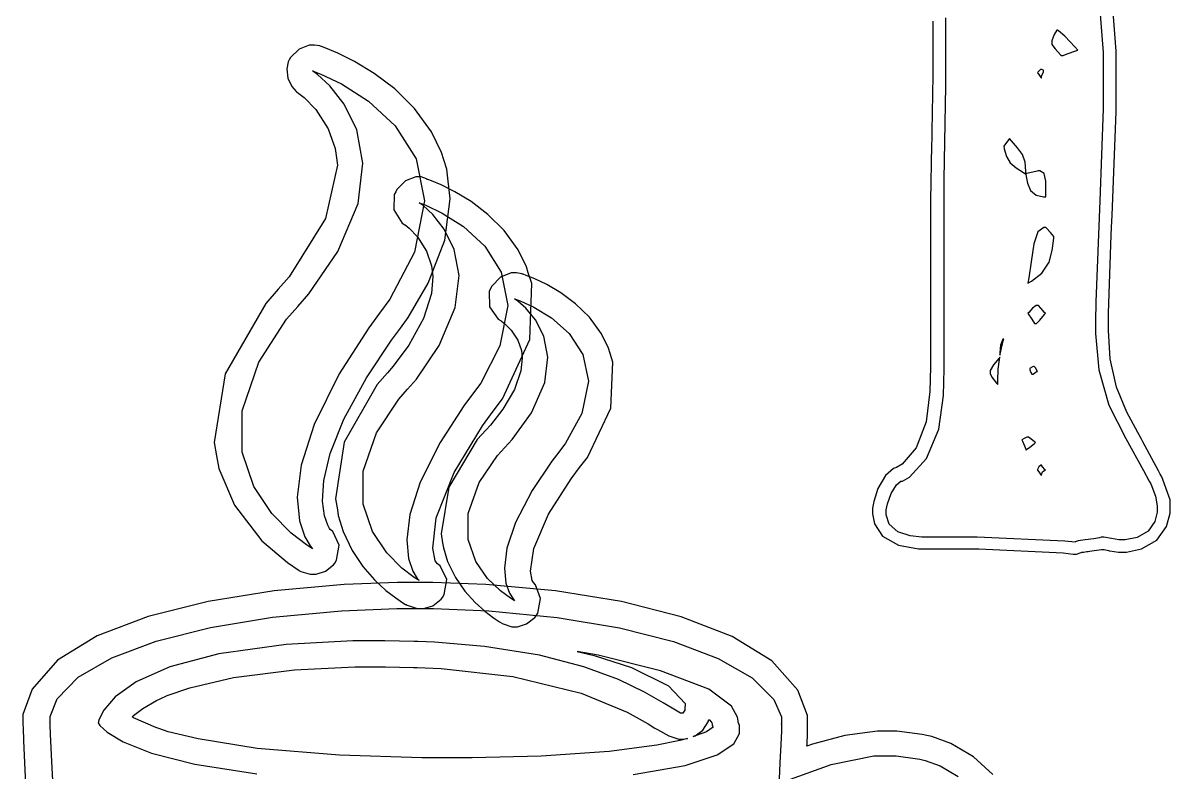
# Model space of a CAD drawing. Extents: x 44 to 312, y 46 to 304.
# Drawn here: x 238.4 to 300.7, y 213.8 to 254.5 of the extents above; entities that cross this region are included whole.
import ezdxf

# ---------------------------------------------------------------- set-up
doc = ezdxf.new("R2010")
doc.units = 0
doc.header["$MEASUREMENT"] = 0

msp = doc.modelspace()

# ---------------------------------------------------------------- linework, layer by layer
at = {"color": 7}
for points in [[(287.867, 254.558), (287.867, 252.729), (287.867, 251.593), (287.805, 248.55), (287.796, 248.179), (287.787, 247.818), (287.726, 244.808), (287.726, 243.805), (287.726, 236.221), (287.726, 235.774), (287.697, 234.432), (287.496, 232.781), (286.952, 231.37), (286.2, 230.491), (285.89, 230.294), (285.722, 230.244), (285.284, 229.866), (284.88, 229.169), (284.655, 228.454), (284.585, 228.087), (284.585, 227.965), (284.585, 227.784), (284.699, 227.239), (285.127, 226.567), (285.999, 226.076), (287.082, 225.884), (287.444, 225.884), (288.642, 225.884), (290.353, 225.884), (294.93, 225.673), (295.487, 225.601), (295.504, 225.601), (295.558, 225.601), (295.558, 225.601), (295.654, 225.601), (295.918, 225.691), (295.945, 225.708), (296.033, 225.708), (296.231, 225.742), (296.297, 225.742), (296.359, 225.752), (297.013, 225.84), (297.075, 225.848), (297.163, 225.848), (297.392, 225.787), (297.428, 225.778), (297.48, 225.77), (297.943, 225.708), (298.097, 225.708), (298.371, 225.708), (299.194, 225.874), (300.028, 226.347), (300.557, 227.093), (300.743, 227.827), (300.743, 228.071), (300.743, 228.539), (300.302, 229.792), (300.214, 229.941), (300.116, 230.127), (299.262, 231.705), (299.192, 231.845), (298.985, 232.21), (298.388, 233.316), (297.828, 234.659), (297.499, 236.201), (297.392, 237.75), (297.392, 238.265), (297.4, 238.68), (297.55, 242.923), (297.568, 243.346), (297.594, 244.017), (297.815, 249.626), (297.815, 251.495), (297.815, 252.916), (297.532, 256.708)], [(296.791, 257.017), (297.109, 252.849), (297.109, 251.46), (297.109, 249.794), (296.937, 244.793), (296.712, 239.299), (296.686, 238.231), (296.686, 237.574), (296.871, 235.601), (297.422, 233.693), (298.337, 231.886), (299.307, 230.143), (299.615, 229.552), (299.693, 229.412), (299.944, 228.742), (300.038, 228.213), (300.038, 228.035), (300.038, 227.871), (299.918, 227.375), (299.557, 226.85), (298.95, 226.503), (298.31, 226.377), (298.097, 226.377), (297.964, 226.377), (297.562, 226.449), (297.142, 226.519), (297.003, 226.519), (296.907, 226.488), (296.604, 226.435), (296.138, 226.379), (295.752, 226.321), (295.592, 226.259), (295.592, 226.237), (295.027, 226.308), (290.264, 226.519), (288.678, 226.519), (288.378, 226.519), (287.703, 226.519), (287.478, 226.519), (287.267, 226.519), (286.636, 226.581), (285.952, 226.798), (285.494, 227.219), (285.327, 227.726), (285.327, 227.894), (285.327, 228.005), (285.4, 228.333), (285.596, 228.883), (285.877, 229.354), (286.125, 229.552), (286.209, 229.552), (286.584, 229.783), (287.512, 230.798), (288.183, 232.388), (288.43, 234.211), (288.466, 235.665), (288.466, 236.149), (288.466, 238.045), (288.466, 242.311), (288.466, 243.733), (288.466, 245.974), (288.572, 251.015), (288.572, 252.695), (288.572, 254.733)]]:
    msp.add_lwpolyline(points, dxfattribs=at)
for points in [[(294.852, 252.695), (294.929, 252.695), (295.161, 252.783), (295.618, 252.943), (295.734, 252.978), (295.574, 253.154), (295.027, 253.737), (294.692, 254.036), (294.64, 254.07), (294.59, 254.07), (294.441, 253.824), (294.323, 253.48), (294.323, 253.365), (294.323, 253.285), (294.507, 253.044), (294.798, 252.731), (294.852, 252.695)], [(293.758, 251.46), (293.758, 251.567), (293.864, 251.805), (293.864, 251.883), (293.864, 251.883), (293.784, 251.919), (293.758, 251.919), (293.704, 251.919), (293.563, 251.779), (293.547, 251.743), (293.572, 251.708), (293.652, 251.602), (293.73, 251.496), (293.758, 251.46)], [(292.912, 246.239), (292.93, 246.116), (293.003, 245.748), (293.166, 245.357), (293.475, 245.098), (293.872, 245.004), (294.004, 245.004), (294.004, 245.181), (294.004, 245.577), (294.004, 245.71), (294.004, 245.852), (293.912, 246.275), (293.664, 246.415), (293.581, 246.415), (293.519, 246.407), (292.964, 246.275), (292.912, 246.239), (292.912, 246.402), (292.868, 246.885), (292.722, 247.303), (292.45, 247.673), (292.132, 248.051), (292.03, 248.179), (291.711, 247.756), (291.742, 247.615), (291.864, 247.198), (292.06, 246.853), (292.381, 246.581), (292.778, 246.324), (292.912, 246.239)], [(293.018, 240.312), (293.22, 240.422), (293.773, 240.862), (294.173, 241.455), (294.346, 242.094), (294.41, 242.611), (294.429, 242.781), (294.429, 242.853), (294.255, 243.064), (294.031, 243.312), (294.004, 243.346), (293.894, 243.346), (293.566, 243.107), (293.339, 242.452), (293.195, 241.486), (293.073, 240.604), (293.018, 240.312)], [(293.441, 238.125), (293.496, 238.125), (293.666, 238.303), (293.916, 238.62), (293.97, 238.69), (293.916, 238.726), (293.718, 238.955), (293.59, 239.113), (293.547, 239.113), (293.479, 239.113), (293.281, 238.955), (293.07, 238.726), (293.018, 238.69), (293.044, 238.656), (293.229, 238.355), (293.387, 238.125), (293.441, 238.125)], [(291.501, 236.397), (291.509, 236.459), (291.685, 237.182), (291.711, 237.279), (291.665, 237.279), (291.527, 236.958), (291.501, 236.538), (291.501, 236.397)], [(291.394, 234.81), (291.394, 235.019), (291.407, 235.643), (291.473, 236.177), (291.501, 236.291), (291.447, 236.221), (291.156, 235.886), (290.971, 235.581), (290.971, 235.479), (290.971, 235.413), (291.064, 235.21), (291.314, 234.88), (291.394, 234.81)], [(293.229, 235.373), (293.307, 235.373), (293.486, 235.515), (293.547, 235.515), (293.519, 235.551), (293.441, 235.709), (293.361, 235.796), (293.335, 235.796), (293.335, 235.796), (293.267, 235.78), (293.149, 235.692), (293.122, 235.656), (293.122, 235.607), (293.175, 235.463), (293.229, 235.373), (293.229, 235.373)], [(292.912, 231.246), (292.938, 231.282), (293.136, 231.404), (293.387, 231.599), (293.441, 231.669), (293.387, 231.705), (293.189, 231.865), (293.061, 231.951), (293.018, 231.951), (292.967, 231.951), (292.818, 231.881), (292.699, 231.811), (292.699, 231.811), (292.725, 231.74), (292.844, 231.476), (292.912, 231.304), (292.912, 231.246)], [(293.758, 229.871), (293.758, 229.92), (293.824, 230.065), (293.933, 230.152), (293.97, 230.152), (293.943, 230.188), (293.824, 230.347), (293.758, 230.434), (293.758, 230.434), (293.721, 230.434), (293.612, 230.347), (293.547, 230.201), (293.547, 230.152), (293.547, 230.152), (293.612, 230.065), (293.73, 229.906), (293.758, 229.871)]]:
    msp.add_lwpolyline(points, close=True, dxfattribs=at)
at = {"color": 250}
for points in [[(254.176, 253.258), (253.99, 253.258), (253.435, 253.039), (252.968, 252.572), (252.906, 252.448), (252.849, 252.337), (252.77, 251.955), (252.822, 251.456), (253.039, 251.006), (253.297, 250.72), (253.401, 250.649), (253.417, 250.632), (253.709, 250.398), (254.343, 249.75), (255.017, 248.704), (255.399, 247.631), (255.447, 247.261), (255.517, 246.732), (254.868, 243.84), (252.896, 240.666), (252.306, 239.995), (251.627, 239.219), (249.426, 235.383), (248.831, 231.652), (248.955, 230.929), (249.075, 230.24), (249.937, 228.257), (251.424, 226.325), (252.804, 225.134), (253.435, 224.711), (253.471, 224.683), (253.532, 224.649), (254.041, 224.507), (254.212, 224.507), (254.376, 224.507), (254.872, 224.663), (255.313, 225.012), (255.375, 225.108), (255.472, 225.258), (255.61, 226.078), (255.269, 226.828), (255.129, 226.942), (255.089, 226.996), (254.993, 227.174), (254.821, 227.674), (254.715, 228.472), (254.784, 229.593), (255.134, 231.067), (255.873, 232.92), (257.105, 235.181), (258.452, 237.225), (258.939, 237.878), (259.362, 238.457), (260.459, 240.319), (261.363, 242.659), (261.647, 244.893), (261.463, 246.509), (261.302, 247.015), (261.178, 247.409), (260.627, 248.533), (259.704, 249.816), (258.633, 250.873), (257.514, 251.716), (256.45, 252.359), (255.542, 252.809), (254.891, 253.083), (254.652, 253.172), (254.599, 253.188), (254.564, 253.206), (254.273, 253.258), (254.176, 253.258)], [(254.176, 251.847), (254.176, 251.847), (254.624, 251.677), (255.746, 251.142), (257.204, 250.215), (258.665, 248.868), (259.792, 247.07), (260.248, 244.795), (259.699, 242.011), (258.375, 239.452), (257.81, 238.69), (257.222, 237.895), (255.618, 235.385), (254.251, 232.642), (253.544, 230.422), (253.333, 228.688), (253.456, 227.407), (253.746, 226.536), (254.041, 226.041), (254.176, 225.884), (254.176, 225.884), (254.176, 225.884), (253.836, 226.1), (253.002, 226.74), (251.956, 227.797), (250.98, 229.261), (250.349, 231.127), (250.351, 233.386), (251.262, 236.026), (252.764, 238.355), (253.365, 239.043), (253.972, 239.737), (255.546, 242.044), (256.646, 244.646), (256.908, 246.847), (256.574, 248.648), (255.891, 250.048), (255.101, 251.048), (254.448, 251.648), (254.176, 251.847), (254.176, 251.847)], [(259.961, 246.098), (259.775, 246.098), (259.22, 245.878), (258.753, 245.411), (258.692, 245.287), (258.612, 245.128), (258.594, 244.294), (259.035, 243.585), (259.185, 243.487), (259.202, 243.479), (259.416, 243.31), (259.873, 242.831), (260.356, 242.054), (260.631, 241.256), (260.667, 240.983), (260.707, 240.683), (260.628, 239.751), (260.204, 238.399), (259.402, 236.955), (258.548, 235.802), (258.233, 235.443), (257.677, 234.81), (255.882, 231.67), (255.411, 228.601), (255.517, 228.001), (255.567, 227.701), (255.833, 226.821), (256.319, 225.793), (256.91, 224.917), (257.544, 224.196), (258.159, 223.627), (258.691, 223.213), (259.077, 222.954), (259.22, 222.867), (259.256, 222.849), (259.318, 222.815), (259.854, 222.639), (260.033, 222.639), (260.198, 222.639), (260.697, 222.793), (261.16, 223.141), (261.232, 223.238), (261.328, 223.398), (261.461, 224.222), (261.098, 224.958), (260.949, 225.072), (260.834, 225.232), (260.703, 225.927), (260.892, 227.564), (261.867, 230.029), (263.397, 232.573), (263.984, 233.363), (264.486, 234.033), (265.967, 237.266), (266.073, 240.304), (265.888, 240.877), (265.786, 241.201), (265.334, 242.127), (264.576, 243.184), (263.697, 244.057), (262.78, 244.753), (261.906, 245.284), (261.16, 245.655), (260.626, 245.877), (260.43, 245.948), (260.386, 245.956), (260.358, 245.984), (260.061, 246.098), (259.961, 246.098)], [(259.961, 244.687), (259.961, 244.687), (260.317, 244.552), (261.207, 244.128), (262.365, 243.395), (263.525, 242.328), (264.419, 240.907), (264.783, 239.106), (264.351, 236.905), (263.302, 234.883), (262.855, 234.28), (262.387, 233.652), (261.109, 231.669), (260.02, 229.499), (259.459, 227.744), (259.292, 226.373), (259.388, 225.359), (259.62, 224.671), (259.854, 224.278), (259.961, 224.154), (259.961, 224.154), (259.961, 224.154), (259.69, 224.325), (259.029, 224.834), (258.197, 225.672), (257.422, 226.832), (256.923, 228.309), (256.926, 230.094), (257.652, 232.18), (258.849, 234.018), (259.328, 234.561), (259.808, 235.11), (261.056, 236.932), (261.925, 238.988), (262.132, 240.727), (261.866, 242.152), (261.323, 243.261), (260.695, 244.053), (260.176, 244.529), (259.961, 244.687), (259.961, 244.687)], [(265.148, 240.877), (264.954, 240.877), (264.375, 240.652), (263.904, 240.162), (263.842, 240.029), (263.772, 239.863), (263.78, 239.029), (264.247, 238.354), (264.407, 238.265), (264.433, 238.249), (264.608, 238.114), (264.958, 237.764), (265.314, 237.216), (265.511, 236.659), (265.535, 236.467), (265.562, 236.243), (265.49, 235.549), (265.147, 234.549), (264.513, 233.477), (263.841, 232.61), (263.595, 232.34), (263.119, 231.821), (261.58, 229.231), (261.152, 226.696), (261.232, 226.201), (261.276, 225.946), (261.507, 225.196), (261.932, 224.323), (262.447, 223.581), (262.999, 222.969), (263.533, 222.49), (263.993, 222.139), (264.327, 221.918), (264.45, 221.845), (264.477, 221.827), (264.53, 221.801), (264.993, 221.651), (265.148, 221.651), (265.31, 221.651), (265.796, 221.805), (266.241, 222.154), (266.311, 222.25), (266.408, 222.392), (266.558, 223.177), (266.285, 223.927), (266.171, 224.05), (266.091, 224.164), (266.011, 224.678), (266.193, 225.902), (266.989, 227.761), (268.213, 229.693), (268.676, 230.294), (269.099, 230.85), (270.364, 233.518), (270.483, 236.026), (270.334, 236.502), (270.249, 236.779), (269.861, 237.567), (269.206, 238.465), (268.444, 239.204), (267.648, 239.793), (266.889, 240.239), (266.24, 240.552), (265.777, 240.738), (265.606, 240.798), (265.571, 240.807), (265.535, 240.816), (265.245, 240.877), (265.148, 240.877)], [(265.148, 239.466), (265.148, 239.466), (265.443, 239.357), (266.182, 239.019), (267.144, 238.432), (268.105, 237.579), (268.848, 236.441), (269.15, 235.001), (268.789, 233.24), (267.915, 231.619), (267.546, 231.14), (267.158, 230.638), (266.095, 229.05), (265.193, 227.318), (264.725, 225.918), (264.588, 224.826), (264.67, 224.018), (264.863, 223.471), (265.059, 223.161), (265.148, 223.062), (265.148, 223.062), (265.148, 223.062), (264.922, 223.198), (264.371, 223.605), (263.678, 224.273), (263.032, 225.2), (262.616, 226.381), (262.618, 227.81), (263.223, 229.481), (264.222, 230.954), (264.619, 231.386), (265.019, 231.822), (266.059, 233.274), (266.785, 234.913), (266.956, 236.3), (266.736, 237.437), (266.282, 238.325), (265.76, 238.959), (265.327, 239.339), (265.148, 239.466), (265.148, 239.466)], [(244.369, 216.746), (244.439, 216.818), (244.954, 217.215), (245.7, 217.646), (245.886, 217.734), (246.275, 217.913), (247.497, 218.332), (249.885, 218.89), (253.192, 219.304), (256.471, 219.464), (257.564, 219.464), (258.137, 219.464), (259.662, 219.437), (259.857, 219.428), (261.155, 219.388), (265.044, 218.941), (268.759, 218.04), (271.25, 217.012), (272.397, 216.377), (272.767, 216.147), (272.908, 216.058), (273.521, 215.715), (274.067, 215.547), (274.249, 215.547), (274.319, 215.547), (274.513, 215.575), (274.531, 215.583), (274.122, 215.465), (272.865, 215.21), (270.28, 214.869), (266.584, 214.621), (262.835, 214.525), (261.585, 214.525), (260.098, 214.525), (255.637, 214.67), (251.16, 215.041), (247.952, 215.553), (246.338, 215.938), (245.816, 216.112), (245.656, 216.174), (244.447, 216.702), (244.369, 216.746)], [(239.853, 216.429), (239.853, 216.429)], [(239.853, 216.429), (239.853, 216.429), (239.853, 216.429), (239.853, 216.429), (239.853, 216.429), (239.853, 216.429), (239.853, 216.429)], [(274.85, 215.688), (274.946, 215.724), (275.365, 216.028), (275.66, 216.491), (275.696, 216.606), (275.74, 216.571), (275.85, 216.431), (275.872, 216.359), (275.872, 216.359), (275.872, 216.315), (275.908, 216.216), (275.908, 216.183), (275.872, 216.148), (275.562, 215.948), (275.008, 215.732), (274.85, 215.688)], [(279.647, 216.429), (279.647, 216.429), (279.647, 216.429), (279.647, 216.429)], [(279.647, 216.393), (279.647, 216.393), (279.647, 216.359), (279.647, 216.359), (279.647, 216.359), (279.647, 216.393), (279.647, 216.393)]]:
    msp.add_lwpolyline(points, close=True, dxfattribs=at)
for points in [[(291.115, 213.616), (290.072, 214.587), (288.842, 215.306), (287.801, 215.684), (287.444, 215.76), (287.284, 215.795), (285.895, 215.97), (285.433, 215.97), (284.845, 215.97), (283.082, 215.737), (281.332, 215.275), (281.023, 215.158), (281.032, 215.283), (281.052, 215.804), (281.058, 216.089), (281.058, 216.183), (281.058, 216.21), (281.058, 216.269), (281.058, 216.289), (281.058, 216.323), (281.058, 216.323), (281.058, 216.35), (281.058, 216.359), (281.048, 216.825), (280.529, 218.21), (279.116, 219.794), (276.957, 221.119), (274.187, 222.189), (270.944, 223.012), (267.366, 223.592), (263.588, 223.937), (260.71, 224.05), (259.751, 224.05), (259.751, 224.05), (258.785, 224.05), (255.887, 223.938), (252.089, 223.599), (248.496, 223.024), (245.245, 222.212), (242.477, 221.15), (240.327, 219.838), (238.935, 218.266), (238.442, 216.89), (238.442, 216.429), (238.442, 216.429), (238.442, 216.403), (238.442, 216.393), (238.442, 216.359), (238.447, 216.137), (238.475, 215.47), (238.549, 213.862), (238.661, 211.733)], [(240.117, 212.239), (240.012, 214.323), (239.947, 215.806), (239.925, 216.301), (239.925, 216.465), (239.918, 216.781), (240.304, 217.734), (241.443, 218.904), (243.264, 219.954), (245.682, 220.862), (248.622, 221.607), (251.999, 222.166), (255.735, 222.517), (258.746, 222.639), (259.751, 222.639), (259.751, 222.639), (260.748, 222.639), (263.741, 222.516), (267.462, 222.16), (270.833, 221.596), (273.772, 220.845), (276.203, 219.929), (278.045, 218.874), (279.219, 217.7), (279.64, 216.749), (279.647, 216.429), (279.647, 216.393), (279.647, 216.293), (279.634, 215.991), (279.602, 215.252), (279.557, 214.256), (279.519, 213.373)], [(271.578, 213.624), (274.407, 214.118), (276.145, 214.697), (277.046, 215.294), (277.364, 215.842), (277.359, 216.279), (277.294, 216.47), (277.283, 216.535), (277.253, 216.743), (276.918, 217.329), (275.686, 218.251), (273.067, 219.26), (269.675, 220.097), (268.534, 220.31), (268.534, 220.31), (269.459, 220.078), (271.489, 219.429), (273.505, 218.436), (274.402, 217.478), (274.391, 217.171), (274.391, 217.118), (274.283, 216.958), (274.249, 216.958), (274.157, 216.958), (273.882, 217.113), (273.221, 217.521), (272.208, 218.103), (270.787, 218.78), (268.902, 219.472), (266.495, 220.099), (263.51, 220.581), (260.797, 220.813), (259.891, 220.839), (259.687, 220.848), (258.094, 220.875), (257.564, 220.875), (256.358, 220.875), (252.743, 220.685), (249.083, 220.18), (246.42, 219.469), (244.598, 218.652), (243.457, 217.836), (242.838, 217.125), (242.583, 216.621), (242.535, 216.429), (242.535, 216.429), (242.535, 216.429), (242.626, 216.289), (243.021, 215.917), (243.894, 215.392), (245.423, 214.789), (247.782, 214.187), (251.152, 213.662)], [(279.929, 213.29), (282.337, 214.172), (284.659, 214.629), (285.433, 214.629), (285.864, 214.629), (287.019, 214.481), (287.161, 214.453), (287.442, 214.39), (288.264, 214.085), (289.237, 213.511)]]:
    msp.add_lwpolyline(points, dxfattribs=at)

doc.saveas('drawing.dxf')
